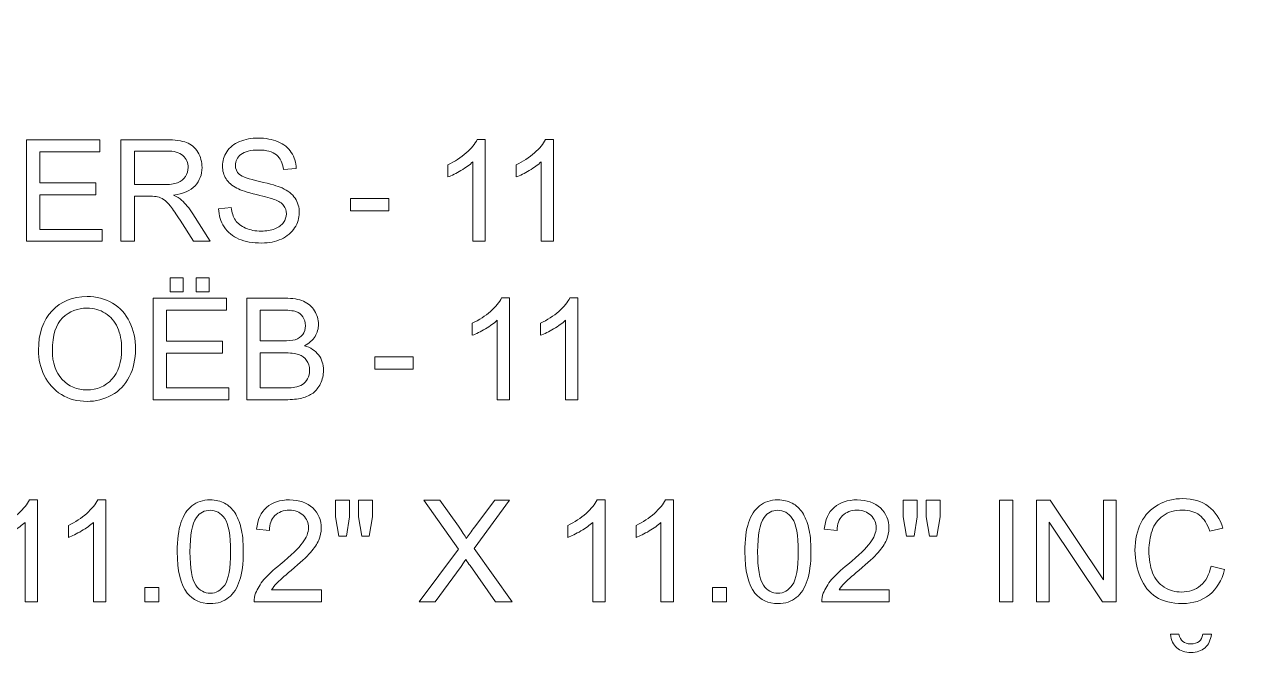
# Model space of a CAD drawing. Header units: millimetres. Extents: x -712 to 738, y -887 to 928.
# Drawn here: x 30.9 to 103.3, y 505 to 542.6 of the extents above; entities that cross this region are included whole.
import ezdxf

# ---------------------------------------------------------------- set-up
doc = ezdxf.new("R2010")
doc.units = ezdxf.units.MM
doc.header["$MEASUREMENT"] = 0
doc.layers.add('layer 1', color=7, linetype='Continuous')

msp = doc.modelspace()

# ---------------------------------------------------------------- linework, layer by layer
at = {"layer": 'layer 1', "lineweight": 9}
msp.add_open_spline([(-681.7377, -887.4186), (-681.7377, -887.4186), (706.7376, -887.4186), (706.7376, -887.4186), (706.7376, -887.4186), (723.657, -887.4186), (737.5, -873.5754), (737.5, -856.6561), (737.5, -856.6561), (737.5, -856.6561), (737.5, 556.8187), (737.5, 556.8187), (737.5, 556.8187), (737.5, 573.7381), (723.657, 587.5812), (706.7376, 587.5812), (706.7376, 587.5812), (706.7376, 587.5812), (-681.7377, 587.5812), (-681.7377, 587.5812), (-681.7377, 587.5812), (-698.657, 587.5812), (-712.5, 573.7381), (-712.5, 556.8187), (-712.5, 556.8187), (-712.5, 556.8187), (-712.5, -856.6561), (-712.5, -856.6561), (-712.5, -856.6561), (-712.5, -873.5754), (-698.657, -887.4186), (-681.7377, -887.4186)], degree=3, knots=[0, 0, 0, 0, 0.1111111, 0.1111111, 0.1111111, 0.1111111, 0.2222222, 0.2222222, 0.2222222, 0.2222222, 0.3333333, 0.3333333, 0.3333333, 0.3333333, 0.4444444, 0.4444444, 0.4444444, 0.4444444, 0.5555556, 0.5555556, 0.5555556, 0.5555556, 0.6666667, 0.6666667, 0.6666667, 0.6666667, 0.7777778, 0.7777778, 0.7777778, 0.7777778, 1, 1, 1, 1], dxfattribs=at)
at = {"layer": 'layer 1', "color": 250, "lineweight": 9}
for points, knots in [([(31.0156, 529.6573), (31.0156, 529.6573), (31.0156, 535.7191), (31.0156, 535.7191), (31.0156, 535.7191), (31.0156, 535.7191), (35.3927, 535.7191), (35.3927, 535.7191), (35.3927, 535.7191), (35.3927, 535.7191), (35.3927, 535.0079), (35.3927, 535.0079), (35.3927, 535.0079), (35.3927, 535.0079), (31.8199, 535.0079), (31.8199, 535.0079), (31.8199, 535.0079), (31.8199, 535.0079), (31.8199, 533.1454), (31.8199, 533.1454), (31.8199, 533.1454), (31.8199, 533.1454), (35.1641, 533.1454), (35.1641, 533.1454), (35.1641, 533.1454), (35.1641, 533.1454), (35.1641, 532.4342), (35.1641, 532.4342), (35.1641, 532.4342), (35.1641, 532.4342), (31.8199, 532.4342), (31.8199, 532.4342), (31.8199, 532.4342), (31.8199, 532.4342), (31.8199, 530.3685), (31.8199, 530.3685), (31.8199, 530.3685), (31.8199, 530.3685), (35.5366, 530.3685), (35.5366, 530.3685), (35.5366, 530.3685), (35.5366, 530.3685), (35.5366, 529.6573), (35.5366, 529.6573), (35.5366, 529.6573), (35.5366, 529.6573), (31.0156, 529.6573), (31.0156, 529.6573)], [0, 0, 0, 0, 0.0769231, 0.0769231, 0.0769231, 0.0769231, 0.1538462, 0.1538462, 0.1538462, 0.1538462, 0.2307692, 0.2307692, 0.2307692, 0.2307692, 0.3076923, 0.3076923, 0.3076923, 0.3076923, 0.3846154, 0.3846154, 0.3846154, 0.3846154, 0.4615385, 0.4615385, 0.4615385, 0.4615385, 0.5384615, 0.5384615, 0.5384615, 0.5384615, 0.6153846, 0.6153846, 0.6153846, 0.6153846, 0.6923077, 0.6923077, 0.6923077, 0.6923077, 0.7692308, 0.7692308, 0.7692308, 0.7692308, 0.8461538, 0.8461538, 0.8461538, 0.8461538, 1, 1, 1, 1]), ([(36.6626, 529.6573), (36.6626, 529.6573), (36.6626, 535.7191), (36.6626, 535.7191), (36.6626, 535.7191), (36.6626, 535.7191), (39.3492, 535.7191), (39.3492, 535.7191), (39.3492, 535.7191), (39.8897, 535.7191), (40.3003, 535.6641), (40.5811, 535.5554), (40.5811, 535.5554), (40.8619, 535.4468), (41.0862, 535.2549), (41.2541, 534.9797), (41.2541, 534.9797), (41.422, 534.7046), (41.5053, 534.3998), (41.5053, 534.0668), (41.5053, 534.0668), (41.5053, 533.6364), (41.3656, 533.2738), (41.0876, 532.9789), (41.0876, 532.9789), (40.8097, 532.684), (40.3807, 532.4977), (39.7994, 532.4173), (39.7994, 532.4173), (40.0124, 532.3157), (40.1733, 532.2141), (40.2833, 532.1153), (40.2833, 532.1153), (40.5176, 531.9008), (40.7391, 531.6313), (40.9465, 531.3082), (40.9465, 531.3082), (40.9465, 531.3082), (41.9949, 529.6573), (41.9949, 529.6573), (41.9949, 529.6573), (41.9949, 529.6573), (40.9931, 529.6573), (40.9931, 529.6573), (40.9931, 529.6573), (40.9931, 529.6573), (40.1916, 530.9188), (40.1916, 530.9188), (40.1916, 530.9188), (39.9588, 531.2842), (39.7655, 531.5622), (39.6145, 531.7555), (39.6145, 531.7555), (39.4621, 531.9488), (39.3267, 532.0829), (39.2067, 532.1605), (39.2067, 532.1605), (39.0882, 532.2367), (38.9654, 532.2903), (38.8413, 532.3213), (38.8413, 532.3213), (38.751, 532.3397), (38.6028, 532.3496), (38.3954, 532.3496), (38.3954, 532.3496), (38.3954, 532.3496), (37.4669, 532.3496), (37.4669, 532.3496), (37.4669, 532.3496), (37.4669, 532.3496), (37.4669, 529.6573), (37.4669, 529.6573), (37.4669, 529.6573), (37.4669, 529.6573), (36.6626, 529.6573), (36.6626, 529.6573)], [0, 0, 0, 0, 0.05, 0.05, 0.05, 0.05, 0.1, 0.1, 0.1, 0.1, 0.15, 0.15, 0.15, 0.15, 0.2, 0.2, 0.2, 0.2, 0.25, 0.25, 0.25, 0.25, 0.3, 0.3, 0.3, 0.3, 0.35, 0.35, 0.35, 0.35, 0.4, 0.4, 0.4, 0.4, 0.45, 0.45, 0.45, 0.45, 0.5, 0.5, 0.5, 0.5, 0.55, 0.55, 0.55, 0.55, 0.6, 0.6, 0.6, 0.6, 0.65, 0.65, 0.65, 0.65, 0.7, 0.7, 0.7, 0.7, 0.75, 0.75, 0.75, 0.75, 0.8, 0.8, 0.8, 0.8, 0.85, 0.85, 0.85, 0.85, 0.9, 0.9, 0.9, 0.9, 1, 1, 1, 1]), ([(42.4972, 531.6045), (42.4972, 531.6045), (43.2507, 531.6723), (43.2507, 531.6723), (43.2507, 531.6723), (43.286, 531.3675), (43.3693, 531.1177), (43.5005, 530.9216), (43.5005, 530.9216), (43.6317, 530.7269), (43.8349, 530.5688), (44.1101, 530.4475), (44.1101, 530.4475), (44.3852, 530.3275), (44.6956, 530.2669), (45.0399, 530.2669), (45.0399, 530.2669), (45.3461, 530.2669), (45.6156, 530.312), (45.8499, 530.4037), (45.8499, 530.4037), (46.0841, 530.4955), (46.2576, 530.621), (46.3719, 530.7805), (46.3719, 530.7805), (46.4862, 530.9399), (46.5441, 531.1135), (46.5441, 531.2997), (46.5441, 531.2997), (46.5441, 531.4888), (46.4891, 531.6539), (46.379, 531.7964), (46.379, 531.7964), (46.2689, 531.9375), (46.0869, 532.0561), (45.8329, 532.1534), (45.8329, 532.1534), (45.6707, 532.2155), (45.3108, 532.3143), (44.7535, 532.4483), (44.7535, 532.4483), (44.1961, 532.5824), (43.8067, 532.708), (43.5837, 532.8265), (43.5837, 532.8265), (43.2945, 532.9789), (43.08, 533.168), (42.9389, 533.3923), (42.9389, 533.3923), (42.7964, 533.6167), (42.7258, 533.8692), (42.7258, 534.1472), (42.7258, 534.1472), (42.7258, 534.4548), (42.8133, 534.7413), (42.9869, 535.0065), (42.9869, 535.0065), (43.1604, 535.2732), (43.413, 535.475), (43.7474, 535.6133), (43.7474, 535.6133), (44.0804, 535.7516), (44.4515, 535.8207), (44.8593, 535.8207), (44.8593, 535.8207), (45.308, 535.8207), (45.7045, 535.7487), (46.0474, 535.6034), (46.0474, 535.6034), (46.3903, 535.4595), (46.6541, 535.2464), (46.839, 534.9642), (46.839, 534.9642), (47.0238, 534.6834), (47.1226, 534.3645), (47.1367, 534.0089), (47.1367, 534.0089), (47.1367, 534.0089), (46.3663, 533.9497), (46.3663, 533.9497), (46.3663, 533.9497), (46.3254, 534.3321), (46.1857, 534.6213), (45.9472, 534.816), (45.9472, 534.816), (45.7088, 535.0122), (45.356, 535.1095), (44.8904, 535.1095), (44.8904, 535.1095), (44.405, 535.1095), (44.0508, 535.0206), (43.8293, 534.8428), (43.8293, 534.8428), (43.6077, 534.6651), (43.4963, 534.4506), (43.4963, 534.1994), (43.4963, 534.1994), (43.4963, 533.9821), (43.5753, 533.8029), (43.7319, 533.6618), (43.7319, 533.6618), (43.8871, 533.5221), (44.2893, 533.3768), (44.9412, 533.23), (44.9412, 533.23), (45.5931, 533.0819), (46.0403, 532.9535), (46.283, 532.8434), (46.283, 532.8434), (46.6344, 532.6811), (46.8954, 532.4765), (47.0633, 532.2268), (47.0633, 532.2268), (47.2313, 531.9784), (47.3145, 531.692), (47.3145, 531.3675), (47.3145, 531.3675), (47.3145, 531.0443), (47.2228, 530.7424), (47.038, 530.4574), (47.038, 530.4574), (46.8531, 530.1723), (46.5892, 529.9508), (46.2435, 529.7928), (46.2435, 529.7928), (45.8978, 529.6347), (45.5098, 529.5557), (45.0766, 529.5557), (45.0766, 529.5557), (44.5291, 529.5557), (44.0705, 529.6361), (43.7009, 529.7956), (43.7009, 529.7956), (43.3298, 529.955), (43.0405, 530.1949), (42.8302, 530.5166), (42.8302, 530.5166), (42.6186, 530.8369), (42.5085, 531.1996), (42.4972, 531.6045)], [0, 0, 0, 0, 0.0277778, 0.0277778, 0.0277778, 0.0277778, 0.0555556, 0.0555556, 0.0555556, 0.0555556, 0.0833333, 0.0833333, 0.0833333, 0.0833333, 0.1111111, 0.1111111, 0.1111111, 0.1111111, 0.1388889, 0.1388889, 0.1388889, 0.1388889, 0.1666667, 0.1666667, 0.1666667, 0.1666667, 0.1944444, 0.1944444, 0.1944444, 0.1944444, 0.2222222, 0.2222222, 0.2222222, 0.2222222, 0.25, 0.25, 0.25, 0.25, 0.2777778, 0.2777778, 0.2777778, 0.2777778, 0.3055556, 0.3055556, 0.3055556, 0.3055556, 0.3333333, 0.3333333, 0.3333333, 0.3333333, 0.3611111, 0.3611111, 0.3611111, 0.3611111, 0.3888889, 0.3888889, 0.3888889, 0.3888889, 0.4166667, 0.4166667, 0.4166667, 0.4166667, 0.4444444, 0.4444444, 0.4444444, 0.4444444, 0.4722222, 0.4722222, 0.4722222, 0.4722222, 0.5, 0.5, 0.5, 0.5, 0.5277778, 0.5277778, 0.5277778, 0.5277778, 0.5555556, 0.5555556, 0.5555556, 0.5555556, 0.5833333, 0.5833333, 0.5833333, 0.5833333, 0.6111111, 0.6111111, 0.6111111, 0.6111111, 0.6388889, 0.6388889, 0.6388889, 0.6388889, 0.6666667, 0.6666667, 0.6666667, 0.6666667, 0.6944444, 0.6944444, 0.6944444, 0.6944444, 0.7222222, 0.7222222, 0.7222222, 0.7222222, 0.75, 0.75, 0.75, 0.75, 0.7777778, 0.7777778, 0.7777778, 0.7777778, 0.8055556, 0.8055556, 0.8055556, 0.8055556, 0.8333333, 0.8333333, 0.8333333, 0.8333333, 0.8611111, 0.8611111, 0.8611111, 0.8611111, 0.8888889, 0.8888889, 0.8888889, 0.8888889, 0.9166667, 0.9166667, 0.9166667, 0.9166667, 0.9444444, 0.9444444, 0.9444444, 0.9444444, 1, 1, 1, 1]), ([(58.4278, 529.6573), (58.4278, 529.6573), (57.6828, 529.6573), (57.6828, 529.6573), (57.6828, 529.6573), (57.6828, 529.6573), (57.6828, 534.4012), (57.6828, 534.4012), (57.6828, 534.4012), (57.5036, 534.229), (57.268, 534.0583), (56.9773, 533.8876), (56.9773, 533.8876), (56.6866, 533.7168), (56.4242, 533.5884), (56.1927, 533.5038), (56.1927, 533.5038), (56.1927, 533.5038), (56.1927, 534.2234), (56.1927, 534.2234), (56.1927, 534.2234), (56.609, 534.4181), (56.9731, 534.6552), (57.2849, 534.9346), (57.2849, 534.9346), (57.5967, 535.2125), (57.8183, 535.482), (57.9481, 535.7445), (57.9481, 535.7445), (57.9481, 535.7445), (58.4278, 535.7445), (58.4278, 535.7445), (58.4278, 535.7445), (58.4278, 535.7445), (58.4278, 529.6573), (58.4278, 529.6573)], [0, 0, 0, 0, 0.1, 0.1, 0.1, 0.1, 0.2, 0.2, 0.2, 0.2, 0.3, 0.3, 0.3, 0.3, 0.4, 0.4, 0.4, 0.4, 0.5, 0.5, 0.5, 0.5, 0.6, 0.6, 0.6, 0.6, 0.7, 0.7, 0.7, 0.7, 0.8, 0.8, 0.8, 0.8, 1, 1, 1, 1]), ([(62.5085, 529.6573), (62.5085, 529.6573), (61.7635, 529.6573), (61.7635, 529.6573), (61.7635, 529.6573), (61.7635, 529.6573), (61.7635, 534.4012), (61.7635, 534.4012), (61.7635, 534.4012), (61.5843, 534.229), (61.3487, 534.0583), (61.058, 533.8876), (61.058, 533.8876), (60.7673, 533.7168), (60.5049, 533.5884), (60.2734, 533.5038), (60.2734, 533.5038), (60.2734, 533.5038), (60.2734, 534.2234), (60.2734, 534.2234), (60.2734, 534.2234), (60.6897, 534.4181), (61.0538, 534.6552), (61.3656, 534.9346), (61.3656, 534.9346), (61.6774, 535.2125), (61.899, 535.482), (62.0288, 535.7445), (62.0288, 535.7445), (62.0288, 535.7445), (62.5085, 535.7445), (62.5085, 535.7445), (62.5085, 535.7445), (62.5085, 535.7445), (62.5085, 529.6573), (62.5085, 529.6573)], [0, 0, 0, 0, 0.1, 0.1, 0.1, 0.1, 0.2, 0.2, 0.2, 0.2, 0.3, 0.3, 0.3, 0.3, 0.4, 0.4, 0.4, 0.4, 0.5, 0.5, 0.5, 0.5, 0.6, 0.6, 0.6, 0.6, 0.7, 0.7, 0.7, 0.7, 0.8, 0.8, 0.8, 0.8, 1, 1, 1, 1]), ([(37.4669, 533.0438), (37.4669, 533.0438), (39.1884, 533.0438), (39.1884, 533.0438), (39.1884, 533.0438), (39.5552, 533.0438), (39.8403, 533.0819), (40.0463, 533.1581), (40.0463, 533.1581), (40.2523, 533.2329), (40.4089, 533.3542), (40.5148, 533.5221), (40.5148, 533.5221), (40.622, 533.6886), (40.6756, 533.8692), (40.6756, 534.0654), (40.6756, 534.0654), (40.6756, 534.3518), (40.5726, 534.5889), (40.3652, 534.7737), (40.3652, 534.7737), (40.1578, 534.9586), (39.8304, 535.0503), (39.3831, 535.0503), (39.3831, 535.0503), (39.3831, 535.0503), (37.4669, 535.0503), (37.4669, 535.0503), (37.4669, 535.0503), (37.4669, 535.0503), (37.4669, 533.0438), (37.4669, 533.0438)], [0, 0, 0, 0, 0.1111111, 0.1111111, 0.1111111, 0.1111111, 0.2222222, 0.2222222, 0.2222222, 0.2222222, 0.3333333, 0.3333333, 0.3333333, 0.3333333, 0.4444444, 0.4444444, 0.4444444, 0.4444444, 0.5555556, 0.5555556, 0.5555556, 0.5555556, 0.6666667, 0.6666667, 0.6666667, 0.6666667, 0.7777778, 0.7777778, 0.7777778, 0.7777778, 1, 1, 1, 1]), ([(50.3695, 531.4775), (50.3695, 531.4775), (50.3695, 532.2226), (50.3695, 532.2226), (50.3695, 532.2226), (50.3695, 532.2226), (52.6723, 532.2226), (52.6723, 532.2226), (52.6723, 532.2226), (52.6723, 532.2226), (52.6723, 531.4775), (52.6723, 531.4775), (52.6723, 531.4775), (52.6723, 531.4775), (50.3695, 531.4775), (50.3695, 531.4775)], [0, 0, 0, 0, 0.2, 0.2, 0.2, 0.2, 0.4, 0.4, 0.4, 0.4, 0.6, 0.6, 0.6, 0.6, 1, 1, 1, 1]), ([(39.6046, 526.6335), (39.6046, 526.6335), (39.6046, 527.4801), (39.6046, 527.4801), (39.6046, 527.4801), (39.6046, 527.4801), (40.3835, 527.4801), (40.3835, 527.4801), (40.3835, 527.4801), (40.3835, 527.4801), (40.3835, 526.6335), (40.3835, 526.6335), (40.3835, 526.6335), (40.3835, 526.6335), (39.6046, 526.6335), (39.6046, 526.6335)], [0, 0, 0, 0, 0.2, 0.2, 0.2, 0.2, 0.4, 0.4, 0.4, 0.4, 0.6, 0.6, 0.6, 0.6, 1, 1, 1, 1]), ([(41.1455, 526.6335), (41.1455, 526.6335), (41.1455, 527.4801), (41.1455, 527.4801), (41.1455, 527.4801), (41.1455, 527.4801), (41.9244, 527.4801), (41.9244, 527.4801), (41.9244, 527.4801), (41.9244, 527.4801), (41.9244, 526.6335), (41.9244, 526.6335), (41.9244, 526.6335), (41.9244, 526.6335), (41.1455, 526.6335), (41.1455, 526.6335)], [0, 0, 0, 0, 0.2, 0.2, 0.2, 0.2, 0.4, 0.4, 0.4, 0.4, 0.6, 0.6, 0.6, 0.6, 1, 1, 1, 1]), ([(31.7325, 523.1497), (31.7325, 524.1543), (32.0034, 524.9417), (32.5438, 525.5103), (32.5438, 525.5103), (33.0842, 526.079), (33.7813, 526.3626), (34.6364, 526.3626), (34.6364, 526.3626), (35.1966, 526.3626), (35.7003, 526.2285), (36.1504, 525.9619), (36.1504, 525.9619), (36.5991, 525.6952), (36.942, 525.3227), (37.1777, 524.8443), (37.1777, 524.8443), (37.4133, 524.3674), (37.5318, 523.8256), (37.5318, 523.2202), (37.5318, 523.2202), (37.5318, 522.6064), (37.4077, 522.0561), (37.1593, 521.5721), (37.1593, 521.5721), (36.911, 521.0867), (36.5596, 520.7199), (36.1053, 520.4715), (36.1053, 520.4715), (35.6495, 520.2218), (35.1585, 520.0976), (34.6322, 520.0976), (34.6322, 520.0976), (34.0607, 520.0976), (33.5513, 520.2359), (33.1012, 520.511), (33.1012, 520.511), (32.6525, 520.7862), (32.311, 521.1615), (32.0796, 521.6385), (32.0796, 521.6385), (31.8482, 522.114), (31.7325, 522.6177), (31.7325, 523.1497)], [0, 0, 0, 0, 0.0833333, 0.0833333, 0.0833333, 0.0833333, 0.1666667, 0.1666667, 0.1666667, 0.1666667, 0.25, 0.25, 0.25, 0.25, 0.3333333, 0.3333333, 0.3333333, 0.3333333, 0.4166667, 0.4166667, 0.4166667, 0.4166667, 0.5, 0.5, 0.5, 0.5, 0.5833333, 0.5833333, 0.5833333, 0.5833333, 0.6666667, 0.6666667, 0.6666667, 0.6666667, 0.75, 0.75, 0.75, 0.75, 0.8333333, 0.8333333, 0.8333333, 0.8333333, 1, 1, 1, 1]), ([(38.5802, 520.1992), (38.5802, 520.1992), (38.5802, 526.261), (38.5802, 526.261), (38.5802, 526.261), (38.5802, 526.261), (42.9573, 526.261), (42.9573, 526.261), (42.9573, 526.261), (42.9573, 526.261), (42.9573, 525.5498), (42.9573, 525.5498), (42.9573, 525.5498), (42.9573, 525.5498), (39.3845, 525.5498), (39.3845, 525.5498), (39.3845, 525.5498), (39.3845, 525.5498), (39.3845, 523.6873), (39.3845, 523.6873), (39.3845, 523.6873), (39.3845, 523.6873), (42.7287, 523.6873), (42.7287, 523.6873), (42.7287, 523.6873), (42.7287, 523.6873), (42.7287, 522.9761), (42.7287, 522.9761), (42.7287, 522.9761), (42.7287, 522.9761), (39.3845, 522.9761), (39.3845, 522.9761), (39.3845, 522.9761), (39.3845, 522.9761), (39.3845, 520.9104), (39.3845, 520.9104), (39.3845, 520.9104), (39.3845, 520.9104), (43.1012, 520.9104), (43.1012, 520.9104), (43.1012, 520.9104), (43.1012, 520.9104), (43.1012, 520.1992), (43.1012, 520.1992), (43.1012, 520.1992), (43.1012, 520.1992), (38.5802, 520.1992), (38.5802, 520.1992)], [0, 0, 0, 0, 0.0769231, 0.0769231, 0.0769231, 0.0769231, 0.1538462, 0.1538462, 0.1538462, 0.1538462, 0.2307692, 0.2307692, 0.2307692, 0.2307692, 0.3076923, 0.3076923, 0.3076923, 0.3076923, 0.3846154, 0.3846154, 0.3846154, 0.3846154, 0.4615385, 0.4615385, 0.4615385, 0.4615385, 0.5384615, 0.5384615, 0.5384615, 0.5384615, 0.6153846, 0.6153846, 0.6153846, 0.6153846, 0.6923077, 0.6923077, 0.6923077, 0.6923077, 0.7692308, 0.7692308, 0.7692308, 0.7692308, 0.8461538, 0.8461538, 0.8461538, 0.8461538, 1, 1, 1, 1]), ([(44.1806, 520.1992), (44.1806, 520.1992), (44.1806, 526.261), (44.1806, 526.261), (44.1806, 526.261), (44.1806, 526.261), (46.4552, 526.261), (46.4552, 526.261), (46.4552, 526.261), (46.918, 526.261), (47.2891, 526.2003), (47.5699, 526.0776), (47.5699, 526.0776), (47.8493, 525.9548), (48.068, 525.7657), (48.2261, 525.5103), (48.2261, 525.5103), (48.3855, 525.2563), (48.4645, 524.9897), (48.4645, 524.7103), (48.4645, 524.7103), (48.4645, 524.4521), (48.394, 524.2079), (48.2543, 523.9794), (48.2543, 523.9794), (48.1146, 523.7508), (47.9029, 523.5659), (47.6193, 523.4248), (47.6193, 523.4248), (47.9862, 523.3176), (48.2684, 523.1341), (48.4645, 522.8745), (48.4645, 522.8745), (48.6621, 522.6163), (48.7608, 522.3101), (48.7608, 521.9573), (48.7608, 521.9573), (48.7608, 521.6723), (48.7002, 521.4085), (48.5802, 521.1643), (48.5802, 521.1643), (48.4603, 520.9202), (48.3121, 520.7326), (48.1358, 520.5999), (48.1358, 520.5999), (47.9594, 520.4687), (47.7378, 520.3685), (47.4726, 520.3008), (47.4726, 520.3008), (47.2059, 520.2331), (46.8799, 520.1992), (46.4933, 520.1992), (46.4933, 520.1992), (46.4933, 520.1992), (44.1806, 520.1992), (44.1806, 520.1992)], [0, 0, 0, 0, 0.0666667, 0.0666667, 0.0666667, 0.0666667, 0.1333333, 0.1333333, 0.1333333, 0.1333333, 0.2, 0.2, 0.2, 0.2, 0.2666667, 0.2666667, 0.2666667, 0.2666667, 0.3333333, 0.3333333, 0.3333333, 0.3333333, 0.4, 0.4, 0.4, 0.4, 0.4666667, 0.4666667, 0.4666667, 0.4666667, 0.5333333, 0.5333333, 0.5333333, 0.5333333, 0.6, 0.6, 0.6, 0.6, 0.6666667, 0.6666667, 0.6666667, 0.6666667, 0.7333333, 0.7333333, 0.7333333, 0.7333333, 0.8, 0.8, 0.8, 0.8, 0.8666667, 0.8666667, 0.8666667, 0.8666667, 1, 1, 1, 1]), ([(59.8826, 520.1992), (59.8826, 520.1992), (59.1376, 520.1992), (59.1376, 520.1992), (59.1376, 520.1992), (59.1376, 520.1992), (59.1376, 524.9431), (59.1376, 524.9431), (59.1376, 524.9431), (58.9584, 524.7709), (58.7228, 524.6002), (58.4321, 524.4295), (58.4321, 524.4295), (58.1414, 524.2587), (57.879, 524.1303), (57.6475, 524.0457), (57.6475, 524.0457), (57.6475, 524.0457), (57.6475, 524.7653), (57.6475, 524.7653), (57.6475, 524.7653), (58.0638, 524.96), (58.4279, 525.1971), (58.7397, 525.4765), (58.7397, 525.4765), (59.0515, 525.7544), (59.2731, 526.0239), (59.4029, 526.2864), (59.4029, 526.2864), (59.4029, 526.2864), (59.8826, 526.2864), (59.8826, 526.2864), (59.8826, 526.2864), (59.8826, 526.2864), (59.8826, 520.1992), (59.8826, 520.1992)], [0, 0, 0, 0, 0.1, 0.1, 0.1, 0.1, 0.2, 0.2, 0.2, 0.2, 0.3, 0.3, 0.3, 0.3, 0.4, 0.4, 0.4, 0.4, 0.5, 0.5, 0.5, 0.5, 0.6, 0.6, 0.6, 0.6, 0.7, 0.7, 0.7, 0.7, 0.8, 0.8, 0.8, 0.8, 1, 1, 1, 1]), ([(63.9633, 520.1992), (63.9633, 520.1992), (63.2183, 520.1992), (63.2183, 520.1992), (63.2183, 520.1992), (63.2183, 520.1992), (63.2183, 524.9431), (63.2183, 524.9431), (63.2183, 524.9431), (63.0391, 524.7709), (62.8035, 524.6002), (62.5128, 524.4295), (62.5128, 524.4295), (62.2221, 524.2587), (61.9597, 524.1303), (61.7282, 524.0457), (61.7282, 524.0457), (61.7282, 524.0457), (61.7282, 524.7653), (61.7282, 524.7653), (61.7282, 524.7653), (62.1445, 524.96), (62.5086, 525.1971), (62.8204, 525.4765), (62.8204, 525.4765), (63.1322, 525.7544), (63.3538, 526.0239), (63.4836, 526.2864), (63.4836, 526.2864), (63.4836, 526.2864), (63.9633, 526.2864), (63.9633, 526.2864), (63.9633, 526.2864), (63.9633, 526.2864), (63.9633, 520.1992), (63.9633, 520.1992)], [0, 0, 0, 0, 0.1, 0.1, 0.1, 0.1, 0.2, 0.2, 0.2, 0.2, 0.3, 0.3, 0.3, 0.3, 0.4, 0.4, 0.4, 0.4, 0.5, 0.5, 0.5, 0.5, 0.6, 0.6, 0.6, 0.6, 0.7, 0.7, 0.7, 0.7, 0.8, 0.8, 0.8, 0.8, 1, 1, 1, 1]), ([(32.5622, 523.1356), (32.5622, 522.4061), (32.7583, 521.8318), (33.1506, 521.4127), (33.1506, 521.4127), (33.5428, 520.9936), (34.0353, 520.7834), (34.6279, 520.7834), (34.6279, 520.7834), (35.2318, 520.7834), (35.7271, 520.995), (36.118, 521.4183), (36.118, 521.4183), (36.5074, 521.8416), (36.7021, 522.4427), (36.7021, 523.2216), (36.7021, 523.2216), (36.7021, 523.7141), (36.6189, 524.1444), (36.4524, 524.5113), (36.4524, 524.5113), (36.2859, 524.8782), (36.0418, 525.1632), (35.7215, 525.365), (35.7215, 525.365), (35.3998, 525.5668), (35.0399, 525.6684), (34.6406, 525.6684), (34.6406, 525.6684), (34.0734, 525.6684), (33.5852, 525.4736), (33.176, 525.0842), (33.176, 525.0842), (32.7668, 524.6948), (32.5622, 524.0457), (32.5622, 523.1356)], [0, 0, 0, 0, 0.1, 0.1, 0.1, 0.1, 0.2, 0.2, 0.2, 0.2, 0.3, 0.3, 0.3, 0.3, 0.4, 0.4, 0.4, 0.4, 0.5, 0.5, 0.5, 0.5, 0.6, 0.6, 0.6, 0.6, 0.7, 0.7, 0.7, 0.7, 0.8, 0.8, 0.8, 0.8, 1, 1, 1, 1]), ([(44.9849, 523.7127), (44.9849, 523.7127), (46.2958, 523.7127), (46.2958, 523.7127), (46.2958, 523.7127), (46.6514, 523.7127), (46.9067, 523.7367), (47.0606, 523.7832), (47.0606, 523.7832), (47.2652, 523.8439), (47.419, 523.9455), (47.522, 524.0866), (47.522, 524.0866), (47.625, 524.2277), (47.6772, 524.4041), (47.6772, 524.6171), (47.6772, 524.6171), (47.6772, 524.8189), (47.6292, 524.9967), (47.5318, 525.1491), (47.5318, 525.1491), (47.4359, 525.3029), (47.2976, 525.4087), (47.1184, 525.4652), (47.1184, 525.4652), (46.9392, 525.5216), (46.6316, 525.5498), (46.197, 525.5498), (46.197, 525.5498), (46.197, 525.5498), (44.9849, 525.5498), (44.9849, 525.5498), (44.9849, 525.5498), (44.9849, 525.5498), (44.9849, 523.7127), (44.9849, 523.7127)], [0, 0, 0, 0, 0.1, 0.1, 0.1, 0.1, 0.2, 0.2, 0.2, 0.2, 0.3, 0.3, 0.3, 0.3, 0.4, 0.4, 0.4, 0.4, 0.5, 0.5, 0.5, 0.5, 0.6, 0.6, 0.6, 0.6, 0.7, 0.7, 0.7, 0.7, 0.8, 0.8, 0.8, 0.8, 1, 1, 1, 1]), ([(44.9849, 520.9104), (44.9849, 520.9104), (46.4947, 520.9104), (46.4947, 520.9104), (46.4947, 520.9104), (46.7544, 520.9104), (46.9364, 520.9202), (47.0422, 520.94), (47.0422, 520.94), (47.2256, 520.9724), (47.3809, 521.0275), (47.505, 521.1051), (47.505, 521.1051), (47.6292, 521.1827), (47.7308, 521.2956), (47.8112, 521.4437), (47.8112, 521.4437), (47.8917, 521.5919), (47.9312, 521.7626), (47.9312, 521.9559), (47.9312, 521.9559), (47.9312, 522.1831), (47.8733, 522.3792), (47.7562, 522.5472), (47.7562, 522.5472), (47.6405, 522.7151), (47.4796, 522.8322), (47.2736, 522.8999), (47.2736, 522.8999), (47.069, 522.9676), (46.7727, 523.0015), (46.3875, 523.0015), (46.3875, 523.0015), (46.3875, 523.0015), (44.9849, 523.0015), (44.9849, 523.0015), (44.9849, 523.0015), (44.9849, 523.0015), (44.9849, 520.9104), (44.9849, 520.9104)], [0, 0, 0, 0, 0.0909091, 0.0909091, 0.0909091, 0.0909091, 0.1818182, 0.1818182, 0.1818182, 0.1818182, 0.2727273, 0.2727273, 0.2727273, 0.2727273, 0.3636364, 0.3636364, 0.3636364, 0.3636364, 0.4545455, 0.4545455, 0.4545455, 0.4545455, 0.5454545, 0.5454545, 0.5454545, 0.5454545, 0.6363636, 0.6363636, 0.6363636, 0.6363636, 0.7272727, 0.7272727, 0.7272727, 0.7272727, 0.8181818, 0.8181818, 0.8181818, 0.8181818, 1, 1, 1, 1]), ([(51.8243, 522.0194), (51.8243, 522.0194), (51.8243, 522.7645), (51.8243, 522.7645), (51.8243, 522.7645), (51.8243, 522.7645), (54.1271, 522.7645), (54.1271, 522.7645), (54.1271, 522.7645), (54.1271, 522.7645), (54.1271, 522.0194), (54.1271, 522.0194), (54.1271, 522.0194), (54.1271, 522.0194), (51.8243, 522.0194), (51.8243, 522.0194)], [0, 0, 0, 0, 0.2, 0.2, 0.2, 0.2, 0.4, 0.4, 0.4, 0.4, 0.6, 0.6, 0.6, 0.6, 1, 1, 1, 1]), ([(31.6755, 508.1318), (31.6755, 508.1318), (30.9305, 508.1318), (30.9305, 508.1318), (30.9305, 508.1318), (30.9305, 508.1318), (30.9305, 512.8757), (30.9305, 512.8757), (30.9305, 512.8757), (30.7513, 512.7035), (30.5157, 512.5328), (30.225, 512.3621), (30.225, 512.3621), (29.9343, 512.1913), (29.6719, 512.0629), (29.4404, 511.9783), (29.4404, 511.9783), (29.4404, 511.9783), (29.4404, 512.6979), (29.4404, 512.6979), (29.4404, 512.6979), (29.8567, 512.8926), (30.2208, 513.1297), (30.5326, 513.4091), (30.5326, 513.4091), (30.8444, 513.687), (31.066, 513.9565), (31.1958, 514.219), (31.1958, 514.219), (31.1958, 514.219), (31.6755, 514.219), (31.6755, 514.219), (31.6755, 514.219), (31.6755, 514.219), (31.6755, 508.1318), (31.6755, 508.1318)], [0, 0, 0, 0, 0.1, 0.1, 0.1, 0.1, 0.2, 0.2, 0.2, 0.2, 0.3, 0.3, 0.3, 0.3, 0.4, 0.4, 0.4, 0.4, 0.5, 0.5, 0.5, 0.5, 0.6, 0.6, 0.6, 0.6, 0.7, 0.7, 0.7, 0.7, 0.8, 0.8, 0.8, 0.8, 1, 1, 1, 1]), ([(35.7562, 508.1318), (35.7562, 508.1318), (35.0112, 508.1318), (35.0112, 508.1318), (35.0112, 508.1318), (35.0112, 508.1318), (35.0112, 512.8757), (35.0112, 512.8757), (35.0112, 512.8757), (34.832, 512.7035), (34.5964, 512.5328), (34.3057, 512.3621), (34.3057, 512.3621), (34.015, 512.1913), (33.7526, 512.0629), (33.5211, 511.9783), (33.5211, 511.9783), (33.5211, 511.9783), (33.5211, 512.6979), (33.5211, 512.6979), (33.5211, 512.6979), (33.9374, 512.8926), (34.3015, 513.1297), (34.6133, 513.4091), (34.6133, 513.4091), (34.9251, 513.687), (35.1467, 513.9565), (35.2765, 514.219), (35.2765, 514.219), (35.2765, 514.219), (35.7562, 514.219), (35.7562, 514.219), (35.7562, 514.219), (35.7562, 514.219), (35.7562, 508.1318), (35.7562, 508.1318)], [0, 0, 0, 0, 0.1, 0.1, 0.1, 0.1, 0.2, 0.2, 0.2, 0.2, 0.3, 0.3, 0.3, 0.3, 0.4, 0.4, 0.4, 0.4, 0.5, 0.5, 0.5, 0.5, 0.6, 0.6, 0.6, 0.6, 0.7, 0.7, 0.7, 0.7, 0.8, 0.8, 0.8, 0.8, 1, 1, 1, 1]), ([(40.0232, 511.1232), (40.0232, 511.8386), (40.0966, 512.4171), (40.2433, 512.8545), (40.2433, 512.8545), (40.3915, 513.2934), (40.6102, 513.6306), (40.9008, 513.8662), (40.9008, 513.8662), (41.1901, 514.1019), (41.5556, 514.219), (41.9958, 514.219), (41.9958, 514.219), (42.3203, 514.219), (42.6054, 514.1541), (42.8523, 514.0229), (42.8523, 514.0229), (43.0978, 513.8916), (43.301, 513.7026), (43.459, 513.4556), (43.459, 513.4556), (43.6171, 513.2101), (43.7413, 512.9096), (43.8316, 512.5554), (43.8316, 512.5554), (43.9233, 512.2012), (43.9684, 511.7229), (43.9684, 511.1232), (43.9684, 511.1232), (43.9684, 510.412), (43.8951, 509.8363), (43.7497, 509.3989), (43.7497, 509.3989), (43.6044, 508.9601), (43.3857, 508.6228), (43.095, 508.3858), (43.095, 508.3858), (42.8057, 508.1487), (42.4389, 508.0302), (41.9958, 508.0302), (41.9958, 508.0302), (41.413, 508.0302), (40.9545, 508.2376), (40.6215, 508.6539), (40.6215, 508.6539), (40.2221, 509.1619), (40.0232, 509.9845), (40.0232, 511.1232)], [0, 0, 0, 0, 0.0769231, 0.0769231, 0.0769231, 0.0769231, 0.1538462, 0.1538462, 0.1538462, 0.1538462, 0.2307692, 0.2307692, 0.2307692, 0.2307692, 0.3076923, 0.3076923, 0.3076923, 0.3076923, 0.3846154, 0.3846154, 0.3846154, 0.3846154, 0.4615385, 0.4615385, 0.4615385, 0.4615385, 0.5384615, 0.5384615, 0.5384615, 0.5384615, 0.6153846, 0.6153846, 0.6153846, 0.6153846, 0.6923077, 0.6923077, 0.6923077, 0.6923077, 0.7692308, 0.7692308, 0.7692308, 0.7692308, 0.8461538, 0.8461538, 0.8461538, 0.8461538, 1, 1, 1, 1]), ([(48.6347, 508.843), (48.6347, 508.843), (48.6347, 508.1318), (48.6347, 508.1318), (48.6347, 508.1318), (48.6347, 508.1318), (44.6217, 508.1318), (44.6217, 508.1318), (44.6217, 508.1318), (44.6161, 508.311), (44.6457, 508.4831), (44.7092, 508.6496), (44.7092, 508.6496), (44.8122, 508.922), (44.9773, 509.1915), (45.2045, 509.4553), (45.2045, 509.4553), (45.4317, 509.7192), (45.7562, 510.024), (46.1781, 510.3697), (46.1781, 510.3697), (46.8342, 510.9101), (47.2801, 511.3377), (47.5129, 511.6537), (47.5129, 511.6537), (47.7472, 511.9698), (47.8643, 512.2689), (47.8643, 512.5512), (47.8643, 512.5512), (47.8643, 512.8461), (47.7584, 513.0944), (47.5468, 513.2976), (47.5468, 513.2976), (47.3351, 513.4994), (47.0586, 513.601), (46.7185, 513.601), (46.7185, 513.601), (46.3587, 513.601), (46.0709, 513.4937), (45.855, 513.2792), (45.855, 513.2792), (45.6391, 513.0662), (45.5304, 512.7699), (45.5276, 512.3903), (45.5276, 512.3903), (45.5276, 512.3903), (44.7656, 512.4665), (44.7656, 512.4665), (44.7656, 512.4665), (44.8179, 513.0366), (45.0154, 513.4712), (45.3569, 513.7703), (45.3569, 513.7703), (45.6997, 514.0694), (46.1583, 514.219), (46.7354, 514.219), (46.7354, 514.219), (47.3168, 514.219), (47.7782, 514.0581), (48.1168, 513.735), (48.1168, 513.735), (48.4569, 513.4119), (48.6262, 513.0112), (48.6262, 512.5342), (48.6262, 512.5342), (48.6262, 512.2915), (48.5768, 512.0531), (48.4767, 511.8188), (48.4767, 511.8188), (48.3779, 511.5832), (48.2128, 511.3363), (47.9828, 511.0766), (47.9828, 511.0766), (47.7514, 510.8184), (47.369, 510.4614), (46.8356, 510.0099), (46.8356, 510.0099), (46.3883, 509.6346), (46.1005, 509.3806), (45.9735, 509.2465), (45.9735, 509.2465), (45.8465, 509.1125), (45.7421, 508.9784), (45.6588, 508.843), (45.6588, 508.843), (45.6588, 508.843), (48.6347, 508.843), (48.6347, 508.843)], [0, 0, 0, 0, 0.0434783, 0.0434783, 0.0434783, 0.0434783, 0.0869565, 0.0869565, 0.0869565, 0.0869565, 0.1304348, 0.1304348, 0.1304348, 0.1304348, 0.173913, 0.173913, 0.173913, 0.173913, 0.2173913, 0.2173913, 0.2173913, 0.2173913, 0.2608696, 0.2608696, 0.2608696, 0.2608696, 0.3043478, 0.3043478, 0.3043478, 0.3043478, 0.3478261, 0.3478261, 0.3478261, 0.3478261, 0.3913043, 0.3913043, 0.3913043, 0.3913043, 0.4347826, 0.4347826, 0.4347826, 0.4347826, 0.4782609, 0.4782609, 0.4782609, 0.4782609, 0.5217391, 0.5217391, 0.5217391, 0.5217391, 0.5652174, 0.5652174, 0.5652174, 0.5652174, 0.6086957, 0.6086957, 0.6086957, 0.6086957, 0.6521739, 0.6521739, 0.6521739, 0.6521739, 0.6956522, 0.6956522, 0.6956522, 0.6956522, 0.7391304, 0.7391304, 0.7391304, 0.7391304, 0.7826087, 0.7826087, 0.7826087, 0.7826087, 0.826087, 0.826087, 0.826087, 0.826087, 0.8695652, 0.8695652, 0.8695652, 0.8695652, 0.9130435, 0.9130435, 0.9130435, 0.9130435, 1, 1, 1, 1]), ([(49.6803, 512.0517), (49.6803, 512.0517), (49.4742, 513.2031), (49.4742, 513.2031), (49.4742, 513.2031), (49.4742, 513.2031), (49.4742, 514.1936), (49.4742, 514.1936), (49.4742, 514.1936), (49.4742, 514.1936), (50.3209, 514.1936), (50.3209, 514.1936), (50.3209, 514.1936), (50.3209, 514.1936), (50.3209, 513.2031), (50.3209, 513.2031), (50.3209, 513.2031), (50.3209, 513.2031), (50.1346, 512.0517), (50.1346, 512.0517), (50.1346, 512.0517), (50.1346, 512.0517), (49.6803, 512.0517), (49.6803, 512.0517)], [0, 0, 0, 0, 0.1428571, 0.1428571, 0.1428571, 0.1428571, 0.2857143, 0.2857143, 0.2857143, 0.2857143, 0.4285714, 0.4285714, 0.4285714, 0.4285714, 0.5714286, 0.5714286, 0.5714286, 0.5714286, 0.7142857, 0.7142857, 0.7142857, 0.7142857, 1, 1, 1, 1]), ([(51.0475, 512.0517), (51.0475, 512.0517), (50.8458, 513.2031), (50.8458, 513.2031), (50.8458, 513.2031), (50.8458, 513.2031), (50.8458, 514.1936), (50.8458, 514.1936), (50.8458, 514.1936), (50.8458, 514.1936), (51.6924, 514.1936), (51.6924, 514.1936), (51.6924, 514.1936), (51.6924, 514.1936), (51.6924, 513.2031), (51.6924, 513.2031), (51.6924, 513.2031), (51.6924, 513.2031), (51.4934, 512.0517), (51.4934, 512.0517), (51.4934, 512.0517), (51.4934, 512.0517), (51.0475, 512.0517), (51.0475, 512.0517)], [0, 0, 0, 0, 0.1428571, 0.1428571, 0.1428571, 0.1428571, 0.2857143, 0.2857143, 0.2857143, 0.2857143, 0.4285714, 0.4285714, 0.4285714, 0.4285714, 0.5714286, 0.5714286, 0.5714286, 0.5714286, 0.7142857, 0.7142857, 0.7142857, 0.7142857, 1, 1, 1, 1]), ([(54.4792, 508.1318), (54.4792, 508.1318), (56.8215, 511.277), (56.8215, 511.277), (56.8215, 511.277), (56.8215, 511.277), (54.7586, 514.1936), (54.7586, 514.1936), (54.7586, 514.1936), (54.7586, 514.1936), (55.7138, 514.1936), (55.7138, 514.1936), (55.7138, 514.1936), (55.7138, 514.1936), (56.8187, 512.6429), (56.8187, 512.6429), (56.8187, 512.6429), (57.0487, 512.3212), (57.2081, 512.0756), (57.2998, 511.9049), (57.2998, 511.9049), (57.4367, 512.1166), (57.5976, 512.3423), (57.7824, 512.5808), (57.7824, 512.5808), (57.7824, 512.5808), (58.9931, 514.1936), (58.9931, 514.1936), (58.9931, 514.1936), (58.9931, 514.1936), (59.8722, 514.1936), (59.8722, 514.1936), (59.8722, 514.1936), (59.8722, 514.1936), (57.7669, 511.3123), (57.7669, 511.3123), (57.7669, 511.3123), (57.7669, 511.3123), (60.033, 508.1318), (60.033, 508.1318), (60.033, 508.1318), (60.033, 508.1318), (59.0481, 508.1318), (59.0481, 508.1318), (59.0481, 508.1318), (59.0481, 508.1318), (57.5186, 510.2935), (57.5186, 510.2935), (57.5186, 510.2935), (57.4311, 510.4163), (57.3478, 510.539), (57.2702, 510.6604), (57.2702, 510.6604), (57.1348, 510.4572), (57.0388, 510.3147), (56.9795, 510.2342), (56.9795, 510.2342), (56.9795, 510.2342), (55.4429, 508.1318), (55.4429, 508.1318), (55.4429, 508.1318), (55.4429, 508.1318), (54.4792, 508.1318), (54.4792, 508.1318)], [0, 0, 0, 0, 0.0588235, 0.0588235, 0.0588235, 0.0588235, 0.1176471, 0.1176471, 0.1176471, 0.1176471, 0.1764706, 0.1764706, 0.1764706, 0.1764706, 0.2352941, 0.2352941, 0.2352941, 0.2352941, 0.2941176, 0.2941176, 0.2941176, 0.2941176, 0.3529412, 0.3529412, 0.3529412, 0.3529412, 0.4117647, 0.4117647, 0.4117647, 0.4117647, 0.4705882, 0.4705882, 0.4705882, 0.4705882, 0.5294118, 0.5294118, 0.5294118, 0.5294118, 0.5882353, 0.5882353, 0.5882353, 0.5882353, 0.6470588, 0.6470588, 0.6470588, 0.6470588, 0.7058824, 0.7058824, 0.7058824, 0.7058824, 0.7647059, 0.7647059, 0.7647059, 0.7647059, 0.8235294, 0.8235294, 0.8235294, 0.8235294, 0.8823529, 0.8823529, 0.8823529, 0.8823529, 1, 1, 1, 1]), ([(65.5911, 508.1318), (65.5911, 508.1318), (64.8461, 508.1318), (64.8461, 508.1318), (64.8461, 508.1318), (64.8461, 508.1318), (64.8461, 512.8757), (64.8461, 512.8757), (64.8461, 512.8757), (64.6669, 512.7035), (64.4313, 512.5328), (64.1406, 512.3621), (64.1406, 512.3621), (63.8499, 512.1913), (63.5875, 512.0629), (63.356, 511.9783), (63.356, 511.9783), (63.356, 511.9783), (63.356, 512.6979), (63.356, 512.6979), (63.356, 512.6979), (63.7723, 512.8926), (64.1364, 513.1297), (64.4482, 513.4091), (64.4482, 513.4091), (64.76, 513.687), (64.9816, 513.9565), (65.1114, 514.219), (65.1114, 514.219), (65.1114, 514.219), (65.5911, 514.219), (65.5911, 514.219), (65.5911, 514.219), (65.5911, 514.219), (65.5911, 508.1318), (65.5911, 508.1318)], [0, 0, 0, 0, 0.1, 0.1, 0.1, 0.1, 0.2, 0.2, 0.2, 0.2, 0.3, 0.3, 0.3, 0.3, 0.4, 0.4, 0.4, 0.4, 0.5, 0.5, 0.5, 0.5, 0.6, 0.6, 0.6, 0.6, 0.7, 0.7, 0.7, 0.7, 0.8, 0.8, 0.8, 0.8, 1, 1, 1, 1]), ([(69.6718, 508.1318), (69.6718, 508.1318), (68.9268, 508.1318), (68.9268, 508.1318), (68.9268, 508.1318), (68.9268, 508.1318), (68.9268, 512.8757), (68.9268, 512.8757), (68.9268, 512.8757), (68.7476, 512.7035), (68.512, 512.5328), (68.2213, 512.3621), (68.2213, 512.3621), (67.9306, 512.1913), (67.6682, 512.0629), (67.4367, 511.9783), (67.4367, 511.9783), (67.4367, 511.9783), (67.4367, 512.6979), (67.4367, 512.6979), (67.4367, 512.6979), (67.853, 512.8926), (68.2171, 513.1297), (68.5289, 513.4091), (68.5289, 513.4091), (68.8407, 513.687), (69.0623, 513.9565), (69.1921, 514.219), (69.1921, 514.219), (69.1921, 514.219), (69.6718, 514.219), (69.6718, 514.219), (69.6718, 514.219), (69.6718, 514.219), (69.6718, 508.1318), (69.6718, 508.1318)], [0, 0, 0, 0, 0.1, 0.1, 0.1, 0.1, 0.2, 0.2, 0.2, 0.2, 0.3, 0.3, 0.3, 0.3, 0.4, 0.4, 0.4, 0.4, 0.5, 0.5, 0.5, 0.5, 0.6, 0.6, 0.6, 0.6, 0.7, 0.7, 0.7, 0.7, 0.8, 0.8, 0.8, 0.8, 1, 1, 1, 1]), ([(73.9388, 511.1232), (73.9388, 511.8386), (74.0122, 512.4171), (74.1589, 512.8545), (74.1589, 512.8545), (74.3071, 513.2934), (74.5258, 513.6306), (74.8164, 513.8662), (74.8164, 513.8662), (75.1057, 514.1019), (75.4712, 514.219), (75.9114, 514.219), (75.9114, 514.219), (76.2359, 514.219), (76.521, 514.1541), (76.7679, 514.0229), (76.7679, 514.0229), (77.0134, 513.8916), (77.2166, 513.7026), (77.3746, 513.4556), (77.3746, 513.4556), (77.5327, 513.2101), (77.6569, 512.9096), (77.7472, 512.5554), (77.7472, 512.5554), (77.8389, 512.2012), (77.884, 511.7229), (77.884, 511.1232), (77.884, 511.1232), (77.884, 510.412), (77.8107, 509.8363), (77.6653, 509.3989), (77.6653, 509.3989), (77.52, 508.9601), (77.3013, 508.6228), (77.0106, 508.3858), (77.0106, 508.3858), (76.7213, 508.1487), (76.3545, 508.0302), (75.9114, 508.0302), (75.9114, 508.0302), (75.3286, 508.0302), (74.8701, 508.2376), (74.5371, 508.6539), (74.5371, 508.6539), (74.1377, 509.1619), (73.9388, 509.9845), (73.9388, 511.1232)], [0, 0, 0, 0, 0.0769231, 0.0769231, 0.0769231, 0.0769231, 0.1538462, 0.1538462, 0.1538462, 0.1538462, 0.2307692, 0.2307692, 0.2307692, 0.2307692, 0.3076923, 0.3076923, 0.3076923, 0.3076923, 0.3846154, 0.3846154, 0.3846154, 0.3846154, 0.4615385, 0.4615385, 0.4615385, 0.4615385, 0.5384615, 0.5384615, 0.5384615, 0.5384615, 0.6153846, 0.6153846, 0.6153846, 0.6153846, 0.6923077, 0.6923077, 0.6923077, 0.6923077, 0.7692308, 0.7692308, 0.7692308, 0.7692308, 0.8461538, 0.8461538, 0.8461538, 0.8461538, 1, 1, 1, 1]), ([(82.5503, 508.843), (82.5503, 508.843), (82.5503, 508.1318), (82.5503, 508.1318), (82.5503, 508.1318), (82.5503, 508.1318), (78.5373, 508.1318), (78.5373, 508.1318), (78.5373, 508.1318), (78.5317, 508.311), (78.5613, 508.4831), (78.6248, 508.6496), (78.6248, 508.6496), (78.7278, 508.922), (78.8929, 509.1915), (79.1201, 509.4553), (79.1201, 509.4553), (79.3473, 509.7192), (79.6718, 510.024), (80.0937, 510.3697), (80.0937, 510.3697), (80.7498, 510.9101), (81.1957, 511.3377), (81.4285, 511.6537), (81.4285, 511.6537), (81.6628, 511.9698), (81.7799, 512.2689), (81.7799, 512.5512), (81.7799, 512.5512), (81.7799, 512.8461), (81.674, 513.0944), (81.4624, 513.2976), (81.4624, 513.2976), (81.2507, 513.4994), (80.9742, 513.601), (80.6341, 513.601), (80.6341, 513.601), (80.2743, 513.601), (79.9865, 513.4937), (79.7706, 513.2792), (79.7706, 513.2792), (79.5547, 513.0662), (79.446, 512.7699), (79.4432, 512.3903), (79.4432, 512.3903), (79.4432, 512.3903), (78.6812, 512.4665), (78.6812, 512.4665), (78.6812, 512.4665), (78.7335, 513.0366), (78.931, 513.4712), (79.2725, 513.7703), (79.2725, 513.7703), (79.6153, 514.0694), (80.0739, 514.219), (80.651, 514.219), (80.651, 514.219), (81.2324, 514.219), (81.6938, 514.0581), (82.0324, 513.735), (82.0324, 513.735), (82.3725, 513.4119), (82.5418, 513.0112), (82.5418, 512.5342), (82.5418, 512.5342), (82.5418, 512.2915), (82.4924, 512.0531), (82.3923, 511.8188), (82.3923, 511.8188), (82.2935, 511.5832), (82.1284, 511.3363), (81.8984, 511.0766), (81.8984, 511.0766), (81.667, 510.8184), (81.2846, 510.4614), (80.7512, 510.0099), (80.7512, 510.0099), (80.3039, 509.6346), (80.0161, 509.3806), (79.8891, 509.2465), (79.8891, 509.2465), (79.7621, 509.1125), (79.6577, 508.9784), (79.5744, 508.843), (79.5744, 508.843), (79.5744, 508.843), (82.5503, 508.843), (82.5503, 508.843)], [0, 0, 0, 0, 0.0434783, 0.0434783, 0.0434783, 0.0434783, 0.0869565, 0.0869565, 0.0869565, 0.0869565, 0.1304348, 0.1304348, 0.1304348, 0.1304348, 0.173913, 0.173913, 0.173913, 0.173913, 0.2173913, 0.2173913, 0.2173913, 0.2173913, 0.2608696, 0.2608696, 0.2608696, 0.2608696, 0.3043478, 0.3043478, 0.3043478, 0.3043478, 0.3478261, 0.3478261, 0.3478261, 0.3478261, 0.3913043, 0.3913043, 0.3913043, 0.3913043, 0.4347826, 0.4347826, 0.4347826, 0.4347826, 0.4782609, 0.4782609, 0.4782609, 0.4782609, 0.5217391, 0.5217391, 0.5217391, 0.5217391, 0.5652174, 0.5652174, 0.5652174, 0.5652174, 0.6086957, 0.6086957, 0.6086957, 0.6086957, 0.6521739, 0.6521739, 0.6521739, 0.6521739, 0.6956522, 0.6956522, 0.6956522, 0.6956522, 0.7391304, 0.7391304, 0.7391304, 0.7391304, 0.7826087, 0.7826087, 0.7826087, 0.7826087, 0.826087, 0.826087, 0.826087, 0.826087, 0.8695652, 0.8695652, 0.8695652, 0.8695652, 0.9130435, 0.9130435, 0.9130435, 0.9130435, 1, 1, 1, 1]), ([(83.5959, 512.0517), (83.5959, 512.0517), (83.3898, 513.2031), (83.3898, 513.2031), (83.3898, 513.2031), (83.3898, 513.2031), (83.3898, 514.1936), (83.3898, 514.1936), (83.3898, 514.1936), (83.3898, 514.1936), (84.2365, 514.1936), (84.2365, 514.1936), (84.2365, 514.1936), (84.2365, 514.1936), (84.2365, 513.2031), (84.2365, 513.2031), (84.2365, 513.2031), (84.2365, 513.2031), (84.0502, 512.0517), (84.0502, 512.0517), (84.0502, 512.0517), (84.0502, 512.0517), (83.5959, 512.0517), (83.5959, 512.0517)], [0, 0, 0, 0, 0.1428571, 0.1428571, 0.1428571, 0.1428571, 0.2857143, 0.2857143, 0.2857143, 0.2857143, 0.4285714, 0.4285714, 0.4285714, 0.4285714, 0.5714286, 0.5714286, 0.5714286, 0.5714286, 0.7142857, 0.7142857, 0.7142857, 0.7142857, 1, 1, 1, 1]), ([(84.9631, 512.0517), (84.9631, 512.0517), (84.7614, 513.2031), (84.7614, 513.2031), (84.7614, 513.2031), (84.7614, 513.2031), (84.7614, 514.1936), (84.7614, 514.1936), (84.7614, 514.1936), (84.7614, 514.1936), (85.608, 514.1936), (85.608, 514.1936), (85.608, 514.1936), (85.608, 514.1936), (85.608, 513.2031), (85.608, 513.2031), (85.608, 513.2031), (85.608, 513.2031), (85.409, 512.0517), (85.409, 512.0517), (85.409, 512.0517), (85.409, 512.0517), (84.9631, 512.0517), (84.9631, 512.0517)], [0, 0, 0, 0, 0.1428571, 0.1428571, 0.1428571, 0.1428571, 0.2857143, 0.2857143, 0.2857143, 0.2857143, 0.4285714, 0.4285714, 0.4285714, 0.4285714, 0.5714286, 0.5714286, 0.5714286, 0.5714286, 0.7142857, 0.7142857, 0.7142857, 0.7142857, 1, 1, 1, 1]), ([(89.1455, 508.1318), (89.1455, 508.1318), (89.1455, 514.1936), (89.1455, 514.1936), (89.1455, 514.1936), (89.1455, 514.1936), (89.9497, 514.1936), (89.9497, 514.1936), (89.9497, 514.1936), (89.9497, 514.1936), (89.9497, 508.1318), (89.9497, 508.1318), (89.9497, 508.1318), (89.9497, 508.1318), (89.1455, 508.1318), (89.1455, 508.1318)], [0, 0, 0, 0, 0.2, 0.2, 0.2, 0.2, 0.4, 0.4, 0.4, 0.4, 0.6, 0.6, 0.6, 0.6, 1, 1, 1, 1]), ([(91.3537, 508.1318), (91.3537, 508.1318), (91.3537, 514.1936), (91.3537, 514.1936), (91.3537, 514.1936), (91.3537, 514.1936), (92.1778, 514.1936), (92.1778, 514.1936), (92.1778, 514.1936), (92.1778, 514.1936), (95.3582, 509.4356), (95.3582, 509.4356), (95.3582, 509.4356), (95.3582, 509.4356), (95.3582, 514.1936), (95.3582, 514.1936), (95.3582, 514.1936), (95.3582, 514.1936), (96.1287, 514.1936), (96.1287, 514.1936), (96.1287, 514.1936), (96.1287, 514.1936), (96.1287, 508.1318), (96.1287, 508.1318), (96.1287, 508.1318), (96.1287, 508.1318), (95.3046, 508.1318), (95.3046, 508.1318), (95.3046, 508.1318), (95.3046, 508.1318), (92.1242, 512.8898), (92.1242, 512.8898), (92.1242, 512.8898), (92.1242, 512.8898), (92.1242, 508.1318), (92.1242, 508.1318), (92.1242, 508.1318), (92.1242, 508.1318), (91.3537, 508.1318), (91.3537, 508.1318)], [0, 0, 0, 0, 0.0909091, 0.0909091, 0.0909091, 0.0909091, 0.1818182, 0.1818182, 0.1818182, 0.1818182, 0.2727273, 0.2727273, 0.2727273, 0.2727273, 0.3636364, 0.3636364, 0.3636364, 0.3636364, 0.4545455, 0.4545455, 0.4545455, 0.4545455, 0.5454545, 0.5454545, 0.5454545, 0.5454545, 0.6363636, 0.6363636, 0.6363636, 0.6363636, 0.7272727, 0.7272727, 0.7272727, 0.7272727, 0.8181818, 0.8181818, 0.8181818, 0.8181818, 1, 1, 1, 1]), ([(101.794, 510.2582), (101.794, 510.2582), (102.5982, 510.055), (102.5982, 510.055), (102.5982, 510.055), (102.4303, 509.3961), (102.1284, 508.8952), (101.6924, 508.5495), (101.6924, 508.5495), (101.2564, 508.2038), (100.723, 508.0302), (100.0923, 508.0302), (100.0923, 508.0302), (99.4404, 508.0302), (98.9098, 508.1628), (98.5006, 508.4295), (98.5006, 508.4295), (98.0914, 508.6948), (97.781, 509.08), (97.5679, 509.5838), (97.5679, 509.5838), (97.3548, 510.0889), (97.2476, 510.6293), (97.2476, 511.2079), (97.2476, 511.2079), (97.2476, 511.8386), (97.3675, 512.3889), (97.6088, 512.8588), (97.6088, 512.8588), (97.8501, 513.3286), (98.193, 513.6856), (98.6375, 513.9297), (98.6375, 513.9297), (99.082, 514.1738), (99.5716, 514.2952), (100.105, 514.2952), (100.105, 514.2952), (100.7117, 514.2952), (101.2211, 514.1414), (101.6331, 513.8324), (101.6331, 513.8324), (102.0465, 513.5234), (102.3344, 513.0902), (102.4967, 512.5314), (102.4967, 512.5314), (102.4967, 512.5314), (101.7093, 512.3451), (101.7093, 512.3451), (101.7093, 512.3451), (101.5696, 512.7854), (101.365, 513.1071), (101.0983, 513.3075), (101.0983, 513.3075), (100.8316, 513.5092), (100.4958, 513.6094), (100.0908, 513.6094), (100.0908, 513.6094), (99.6266, 513.6094), (99.2372, 513.498), (98.9253, 513.275), (98.9253, 513.275), (98.6135, 513.0521), (98.3934, 512.7515), (98.2678, 512.3762), (98.2678, 512.3762), (98.1408, 511.9994), (98.0773, 511.6114), (98.0773, 511.2121), (98.0773, 511.2121), (98.0773, 510.6971), (98.1521, 510.2469), (98.3017, 509.8631), (98.3017, 509.8631), (98.4512, 509.4779), (98.684, 509.1915), (99.0001, 509.001), (99.0001, 509.001), (99.3162, 508.8105), (99.6577, 508.716), (100.0259, 508.716), (100.0259, 508.716), (100.4746, 508.716), (100.8528, 508.8458), (101.1632, 509.104), (101.1632, 509.104), (101.4737, 509.3636), (101.6839, 509.7474), (101.794, 510.2582)], [0, 0, 0, 0, 0.0434783, 0.0434783, 0.0434783, 0.0434783, 0.0869565, 0.0869565, 0.0869565, 0.0869565, 0.1304348, 0.1304348, 0.1304348, 0.1304348, 0.173913, 0.173913, 0.173913, 0.173913, 0.2173913, 0.2173913, 0.2173913, 0.2173913, 0.2608696, 0.2608696, 0.2608696, 0.2608696, 0.3043478, 0.3043478, 0.3043478, 0.3043478, 0.3478261, 0.3478261, 0.3478261, 0.3478261, 0.3913043, 0.3913043, 0.3913043, 0.3913043, 0.4347826, 0.4347826, 0.4347826, 0.4347826, 0.4782609, 0.4782609, 0.4782609, 0.4782609, 0.5217391, 0.5217391, 0.5217391, 0.5217391, 0.5652174, 0.5652174, 0.5652174, 0.5652174, 0.6086957, 0.6086957, 0.6086957, 0.6086957, 0.6521739, 0.6521739, 0.6521739, 0.6521739, 0.6956522, 0.6956522, 0.6956522, 0.6956522, 0.7391304, 0.7391304, 0.7391304, 0.7391304, 0.7826087, 0.7826087, 0.7826087, 0.7826087, 0.826087, 0.826087, 0.826087, 0.826087, 0.8695652, 0.8695652, 0.8695652, 0.8695652, 0.9130435, 0.9130435, 0.9130435, 0.9130435, 1, 1, 1, 1]), ([(40.7851, 511.1204), (40.7851, 510.1228), (40.9008, 509.4596), (41.1337, 509.1322), (41.1337, 509.1322), (41.3665, 508.8035), (41.6543, 508.6398), (41.9958, 508.6398), (41.9958, 508.6398), (42.3373, 508.6398), (42.6251, 508.8049), (42.8579, 509.1336), (42.8579, 509.1336), (43.0908, 509.4638), (43.2065, 510.1256), (43.2065, 511.1204), (43.2065, 511.1204), (43.2065, 512.118), (43.0908, 512.7812), (42.8579, 513.1085), (42.8579, 513.1085), (42.6265, 513.4373), (42.3359, 513.601), (41.9873, 513.601), (41.9873, 513.601), (41.6459, 513.601), (41.3721, 513.4556), (41.1675, 513.1664), (41.1675, 513.1664), (40.9121, 512.7981), (40.7851, 512.1151), (40.7851, 511.1204)], [0, 0, 0, 0, 0.1111111, 0.1111111, 0.1111111, 0.1111111, 0.2222222, 0.2222222, 0.2222222, 0.2222222, 0.3333333, 0.3333333, 0.3333333, 0.3333333, 0.4444444, 0.4444444, 0.4444444, 0.4444444, 0.5555556, 0.5555556, 0.5555556, 0.5555556, 0.6666667, 0.6666667, 0.6666667, 0.6666667, 0.7777778, 0.7777778, 0.7777778, 0.7777778, 1, 1, 1, 1]), ([(74.7007, 511.1204), (74.7007, 510.1228), (74.8164, 509.4596), (75.0493, 509.1322), (75.0493, 509.1322), (75.2821, 508.8035), (75.5699, 508.6398), (75.9114, 508.6398), (75.9114, 508.6398), (76.2529, 508.6398), (76.5407, 508.8049), (76.7735, 509.1336), (76.7735, 509.1336), (77.0064, 509.4638), (77.1221, 510.1256), (77.1221, 511.1204), (77.1221, 511.1204), (77.1221, 512.118), (77.0064, 512.7812), (76.7735, 513.1085), (76.7735, 513.1085), (76.5421, 513.4373), (76.2515, 513.601), (75.9029, 513.601), (75.9029, 513.601), (75.5615, 513.601), (75.2877, 513.4556), (75.0831, 513.1664), (75.0831, 513.1664), (74.8277, 512.7981), (74.7007, 512.1151), (74.7007, 511.1204)], [0, 0, 0, 0, 0.1111111, 0.1111111, 0.1111111, 0.1111111, 0.2222222, 0.2222222, 0.2222222, 0.2222222, 0.3333333, 0.3333333, 0.3333333, 0.3333333, 0.4444444, 0.4444444, 0.4444444, 0.4444444, 0.5555556, 0.5555556, 0.5555556, 0.5555556, 0.6666667, 0.6666667, 0.6666667, 0.6666667, 0.7777778, 0.7777778, 0.7777778, 0.7777778, 1, 1, 1, 1]), ([(38.0858, 508.1318), (38.0858, 508.1318), (38.0858, 508.9784), (38.0858, 508.9784), (38.0858, 508.9784), (38.0858, 508.9784), (38.9324, 508.9784), (38.9324, 508.9784), (38.9324, 508.9784), (38.9324, 508.9784), (38.9324, 508.1318), (38.9324, 508.1318), (38.9324, 508.1318), (38.9324, 508.1318), (38.0858, 508.1318), (38.0858, 508.1318)], [0, 0, 0, 0, 0.2, 0.2, 0.2, 0.2, 0.4, 0.4, 0.4, 0.4, 0.6, 0.6, 0.6, 0.6, 1, 1, 1, 1]), ([(72.0014, 508.1318), (72.0014, 508.1318), (72.0014, 508.9784), (72.0014, 508.9784), (72.0014, 508.9784), (72.0014, 508.9784), (72.848, 508.9784), (72.848, 508.9784), (72.848, 508.9784), (72.848, 508.9784), (72.848, 508.1318), (72.848, 508.1318), (72.848, 508.1318), (72.848, 508.1318), (72.0014, 508.1318), (72.0014, 508.1318)], [0, 0, 0, 0, 0.2, 0.2, 0.2, 0.2, 0.4, 0.4, 0.4, 0.4, 0.6, 0.6, 0.6, 0.6, 1, 1, 1, 1]), ([(101.3029, 506.1917), (101.3029, 506.1917), (101.8108, 506.1917), (101.8108, 506.1917), (101.8108, 506.1917), (101.7699, 505.8432), (101.6429, 505.5751), (101.4313, 505.3888), (101.4313, 505.3888), (101.2196, 505.2011), (100.9388, 505.108), (100.5875, 505.108), (100.5875, 505.108), (100.2347, 505.108), (99.9525, 505.2011), (99.7423, 505.386), (99.7423, 505.386), (99.532, 505.5722), (99.405, 505.8403), (99.3641, 506.1917), (99.3641, 506.1917), (99.3641, 506.1917), (99.8721, 506.1917), (99.8721, 506.1917), (99.8721, 506.1917), (99.9102, 506.0012), (99.9878, 505.8587), (100.1021, 505.7656), (100.1021, 505.7656), (100.2164, 505.671), (100.3716, 505.6245), (100.5649, 505.6245), (100.5649, 505.6245), (100.7892, 505.6245), (100.9586, 505.6696), (101.0729, 505.7613), (101.0729, 505.7613), (101.1872, 505.8516), (101.2648, 505.9956), (101.3029, 506.1917)], [0, 0, 0, 0, 0.0909091, 0.0909091, 0.0909091, 0.0909091, 0.1818182, 0.1818182, 0.1818182, 0.1818182, 0.2727273, 0.2727273, 0.2727273, 0.2727273, 0.3636364, 0.3636364, 0.3636364, 0.3636364, 0.4545455, 0.4545455, 0.4545455, 0.4545455, 0.5454545, 0.5454545, 0.5454545, 0.5454545, 0.6363636, 0.6363636, 0.6363636, 0.6363636, 0.7272727, 0.7272727, 0.7272727, 0.7272727, 0.8181818, 0.8181818, 0.8181818, 0.8181818, 1, 1, 1, 1])]:
    msp.add_open_spline(points, degree=3, knots=knots, dxfattribs=at)

doc.saveas('drawing.dxf')
